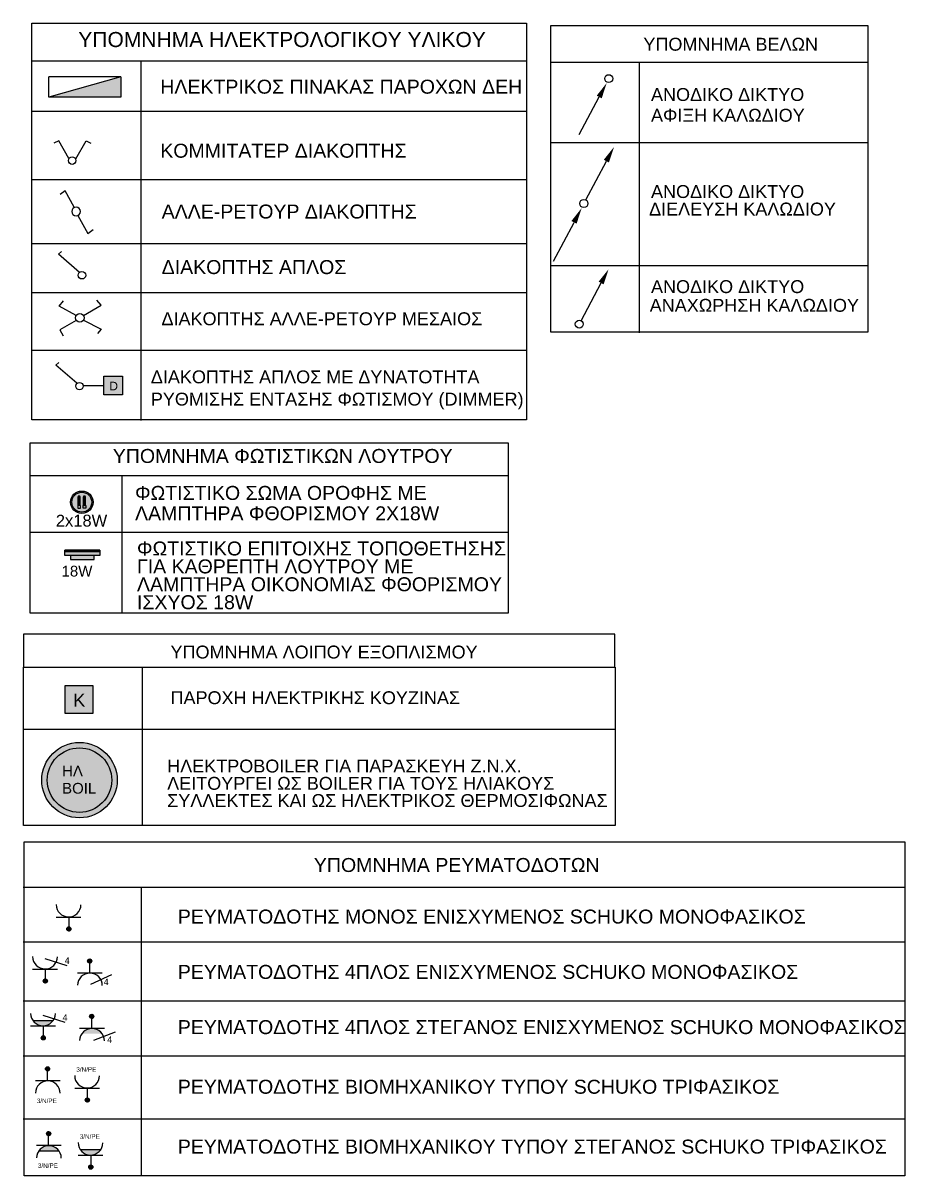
# Model space of a CAD drawing. Header units: metres. Extents: x 0 to 132, y -109 to 310.
# Drawn here: x 113.59 to 121.79, y 189.76 to 200.49 of the extents above; entities that cross this region are included whole.
import ezdxf
from ezdxf.enums import TextEntityAlignment as Align

# ---------------------------------------------------------------- set-up
doc = ezdxf.new("R2010")
doc.units = ezdxf.units.M
doc.header["$LTSCALE"] = 0.036
doc.layers.get('0').update_dxf_attribs({"color": 252})
for name, color, linetype in [('elec fota hatch', 31, 'Continuous'), ('elec text', 20, 'Continuous'), ('electext', 20, 'Continuous'), ('hatch color', 252, 'Continuous'), ('HLEK-SYMBOL', 3, 'Continuous'), ('HLEK_FL001_SYMBOLS', 230, 'Continuous'), ('mihanologika text', 20, 'Continuous'), ('SYMBOLA', 160, 'Continuous')]:
    doc.layers.add(name, color=color, linetype=linetype)
doc.layers.add('electrika', color=160, linetype='Continuous', lineweight=0)
doc.layers.add('electrika paroxes', color=162, linetype='Continuous', lineweight=30)
doc.styles.add('COMU-N', font='arial.ttf')
doc.styles.get("Standard").update_dxf_attribs({"font": 'arial.ttf'})
doc.styles.add('W4MS1', font='arial.ttf')
doc.styles.add('W4MS2', font='W4MS2.shx')

# ---------------------------------------------------------------- blocks, each defined once
blk = doc.blocks.new('gJ6_a14')
at = {"linetype": 'Continuous'}
for p, q in [((-0.1176, 0.1119), (0.113, 0.1119)), ((0, 0.1119), (0, 0))]:
    blk.add_line(p, q, dxfattribs=at)
blk.add_arc((-0.0023, 0.2279), 0.1153, 180, 358.95657, dxfattribs=at)
blk = doc.blocks.new('*X789')
at = {"color": 0}
for p, q in [((15.598, 2.587), (15.737, 2.727)), ((15.598, 2.622), (15.702, 2.727)), ((15.601, 2.607), (15.609, 2.616)), ((15.604, 2.646), (15.605, 2.647)), ((15.605, 2.559), (15.765, 2.719)), ((15.605, 2.577), (15.614, 2.585)), ((15.609, 2.652), (15.618, 2.66)), ((15.611, 2.547), (15.618, 2.554)), ((15.614, 2.621), (15.623, 2.63)), ((15.617, 2.536), (15.789, 2.707)), ((15.618, 2.59), (15.627, 2.599)), ((15.623, 2.665), (15.631, 2.674)), ((15.623, 2.559), (15.631, 2.568)), ((15.627, 2.634), (15.636, 2.643)), ((15.627, 2.528), (15.636, 2.537)), ((15.631, 2.603), (15.64, 2.612)), ((15.633, 2.516), (15.808, 2.691)), ((15.636, 2.678), (15.645, 2.687)), ((15.636, 2.572), (15.645, 2.581)), ((15.64, 2.647), (15.649, 2.656)), ((15.64, 2.541), (15.649, 2.55)), ((15.645, 2.616), (15.654, 2.625)), ((15.645, 2.51), (15.654, 2.519)), ((15.649, 2.691), (15.658, 2.7)), ((15.649, 2.585), (15.658, 2.594)), ((15.653, 2.501), (15.824, 2.672)), ((15.654, 2.66), (15.662, 2.669)), ((15.654, 2.554), (15.662, 2.563)), ((15.658, 2.63), (15.667, 2.638)), ((15.658, 2.523), (15.667, 2.532)), ((15.662, 2.705), (15.671, 2.714)), ((15.662, 2.599), (15.671, 2.607)), ((15.664, 2.494), (15.671, 2.501)), ((15.667, 2.674), (15.676, 2.683)), ((15.667, 2.568), (15.676, 2.577)), ((15.671, 2.643), (15.68, 2.652)), ((15.671, 2.537), (15.68, 2.546)), ((15.676, 2.718), (15.678, 2.721)), ((15.676, 2.489), (15.836, 2.648)), ((15.676, 2.612), (15.685, 2.621)), ((15.676, 2.506), (15.685, 2.515)), ((15.68, 2.687), (15.689, 2.696)), ((15.68, 2.581), (15.689, 2.59)), ((15.685, 2.656), (15.693, 2.665)), ((15.685, 2.55), (15.693, 2.559)), ((15.689, 2.625), (15.698, 2.634)), ((15.689, 2.519), (15.698, 2.528)), ((15.693, 2.7), (15.702, 2.709)), ((15.693, 2.594), (15.702, 2.603)), ((15.693, 2.488), (15.702, 2.497)), ((15.698, 2.669), (15.707, 2.678)), ((15.698, 2.563), (15.707, 2.572)), ((15.702, 2.638), (15.711, 2.647)), ((15.702, 2.532), (15.711, 2.541)), ((15.705, 2.482), (15.843, 2.62)), ((15.707, 2.714), (15.715, 2.722)), ((15.707, 2.607), (15.715, 2.616)), ((15.707, 2.501), (15.715, 2.51)), ((15.711, 2.683), (15.72, 2.691)), ((15.711, 2.577), (15.72, 2.585)), ((15.715, 2.652), (15.724, 2.66)), ((15.715, 2.546), (15.724, 2.554)), ((15.72, 2.727), (15.721, 2.728)), ((15.72, 2.621), (15.729, 2.63)), ((15.72, 2.515), (15.729, 2.523)), ((15.724, 2.696), (15.733, 2.705)), ((15.724, 2.59), (15.733, 2.599)), ((15.724, 2.484), (15.733, 2.493)), ((15.729, 2.665), (15.738, 2.674)), ((15.729, 2.559), (15.738, 2.568)), ((15.733, 2.634), (15.742, 2.643)), ((15.733, 2.528), (15.742, 2.537)), ((15.738, 2.709), (15.746, 2.718)), ((15.738, 2.603), (15.746, 2.612)), ((15.738, 2.497), (15.746, 2.506)), ((15.741, 2.482), (15.842, 2.584)), ((15.742, 2.678), (15.751, 2.687)), ((15.742, 2.572), (15.751, 2.581)), ((15.746, 2.647), (15.755, 2.656)), ((15.746, 2.541), (15.755, 2.55)), ((15.751, 2.722), (15.752, 2.724)), ((15.751, 2.616), (15.76, 2.625)), ((15.751, 2.51), (15.76, 2.519)), ((15.755, 2.691), (15.764, 2.7)), ((15.755, 2.585), (15.764, 2.594)), ((15.76, 2.66), (15.768, 2.669)), ((15.76, 2.554), (15.768, 2.563)), ((15.764, 2.63), (15.773, 2.638)), ((15.764, 2.523), (15.773, 2.532)), ((15.768, 2.705), (15.777, 2.714)), ((15.768, 2.599), (15.777, 2.607)), ((15.768, 2.493), (15.777, 2.501)), ((15.773, 2.674), (15.782, 2.683)), ((15.773, 2.568), (15.782, 2.577)), ((15.777, 2.643), (15.786, 2.652)), ((15.777, 2.537), (15.786, 2.546)), ((15.782, 2.612), (15.791, 2.621)), ((15.782, 2.506), (15.791, 2.515)), ((15.786, 2.687), (15.795, 2.696)), ((15.786, 2.581), (15.795, 2.59)), ((15.791, 2.656), (15.799, 2.665)), ((15.791, 2.55), (15.799, 2.559)), ((15.795, 2.625), (15.804, 2.634)), ((15.795, 2.519), (15.804, 2.528)), ((15.799, 2.594), (15.808, 2.603)), ((15.804, 2.669), (15.813, 2.678)), ((15.804, 2.563), (15.813, 2.572)), ((15.808, 2.638), (15.817, 2.647)), ((15.808, 2.532), (15.817, 2.541)), ((15.813, 2.607), (15.822, 2.616)), ((15.817, 2.577), (15.826, 2.585)), ((15.822, 2.652), (15.83, 2.66)), ((15.822, 2.546), (15.83, 2.554)), ((15.826, 2.621), (15.835, 2.63)), ((15.83, 2.59), (15.839, 2.599)), ((15.835, 2.559), (15.835, 2.56)), ((15.839, 2.634), (15.84, 2.635)), ((15.844, 2.603), (15.844, 2.603))]:
    blk.add_line(p, q, dxfattribs=at)
blk = doc.blocks.new('GJ6_A78')
at = {"layer": 'HLEK-SYMBOL', "color": 0, "linetype": 'Continuous'}
blk.add_circle((0, 0), 0.0989, dxfattribs=at)
at = {"layer": 'HLEK-SYMBOL', "color": 0, "xscale": 0.8, "yscale": 0.8, "zscale": 0.8}
blk.add_blockref('*X789', (-12.576, -2.084), dxfattribs=at)
blk = doc.blocks.new('priza')
at = {"layer": 'HLEK_FL001_SYMBOLS', "rotation": 180}
blk.add_blockref('gJ6_a14', (87.4, -100.495), dxfattribs=at)
at = {"layer": 'HLEK_FL001_SYMBOLS', "xscale": 0.1951472641207488, "yscale": 0.1951472641207488, "zscale": 0.1951472641207488}
blk.add_blockref('GJ6_A78', (87.4, -100.495), dxfattribs=at)
blk = doc.blocks.new('priza tetrapli')
at = {"layer": 'HLEK_FL001_SYMBOLS', "ltscale": 5}
blk.add_line((444.126, -18.901), (444.331, -18.966), dxfattribs=at)
at = {"layer": 'HLEK_FL001_SYMBOLS', "rotation": 180}
blk.add_blockref('priza', (531.53, -119.607), dxfattribs=at)
at = {"layer": 'HLEK_FL001_SYMBOLS', "ltscale": 5}
blk.add_text('4', height=0.06, dxfattribs=at).set_placement((444.31, -18.952))
blk = doc.blocks.new('priza tetrapli stegani')
at = {"layer": 'HLEK_FL001_SYMBOLS', "ltscale": 5}
h = blk.add_hatch(color=256, dxfattribs=at)
h.dxf.hatch_style = 1
h.paths.add_polyline_path([(443.2, -18.99, 0.523538), (443.39, -18.99)])
for p, q in [((443.2, -18.99), (443.39, -18.99)), ((443.294, -18.941), (443.499, -19.007))]:
    blk.add_line(p, q, dxfattribs=at)
at = {"layer": 'HLEK_FL001_SYMBOLS', "rotation": 180}
blk.add_blockref('priza', (530.697, -119.647), dxfattribs=at)
at = {"layer": 'HLEK_FL001_SYMBOLS', "ltscale": 5}
blk.add_text('4', height=0.06, dxfattribs=at).set_placement((443.477, -18.992))
blk = doc.blocks.new('priza biomixaniki')
at = {"layer": 'HLEK_FL001_SYMBOLS', "ltscale": 5}
h = blk.add_hatch(color=256, dxfattribs=at)
h.dxf.hatch_style = 1
h.paths.add_polyline_path([(443.2, -18.353, 0.523538), (443.39, -18.353)])
blk.add_line((443.2, -18.353), (443.39, -18.353), dxfattribs=at)
at = {"layer": 'HLEK_FL001_SYMBOLS', "rotation": 180}
blk.add_blockref('priza', (530.697, -119.011), dxfattribs=at)
at = {"layer": 'HLEK_FL001_SYMBOLS', "ltscale": 5}
blk.add_text('3/N/PE', height=0.042, dxfattribs=at).set_placement((443.195, -18.252))
blk = doc.blocks.new('tetrapli priza')
at = {"layer": 'HLEK_FL001_SYMBOLS', "ltscale": 5}
blk.add_line((479.644, -48.267), (479.839, -48.177), dxfattribs=at)
at = {"layer": 'HLEK_FL001_SYMBOLS'}
blk.add_blockref('priza', (392.234, 52.442), dxfattribs=at)
at = {"layer": 'HLEK_FL001_SYMBOLS', "ltscale": 5}
blk.add_text('4', height=0.06, dxfattribs=at).set_placement((479.764, -48.277))
blk = doc.blocks.new('tetrapli priza stegani')
at = {"layer": 'HLEK_FL001_SYMBOLS', "ltscale": 5}
h = blk.add_hatch(color=256, dxfattribs=at)
h.dxf.hatch_style = 1
h.paths.add_polyline_path([(477.948, -47.453, 0.523538), (477.759, -47.453)])
blk.add_line((477.87, -47.511), (478.071, -47.435), dxfattribs=at)
at = {"layer": 'HLEK_FL001_SYMBOLS'}
blk.add_blockref('priza', (390.451, 53.204), dxfattribs=at)
at = {"layer": 'HLEK_FL001_SYMBOLS', "ltscale": 5}
blk.add_text('4', height=0.06, dxfattribs=at).set_placement((477.994, -47.538))
blk = doc.blocks.new('biomixaniki priza')
at = {"layer": 'HLEK_FL001_SYMBOLS', "ltscale": 5}
h = blk.add_hatch(color=256, dxfattribs=at)
h.dxf.hatch_style = 1
h.paths.add_polyline_path([(461.251, -43.38, 0.523538), (461.061, -43.38)])
blk.add_line((461.251, -43.38), (461.061, -43.38), dxfattribs=at)
at = {"layer": 'HLEK_FL001_SYMBOLS'}
blk.add_blockref('priza', (373.754, 57.277), dxfattribs=at)
at = {"layer": 'HLEK_FL001_SYMBOLS', "ltscale": 5}
blk.add_text('3/N/PE', height=0.042, dxfattribs=at).set_placement((461.054, -43.537))
blk = doc.blocks.new('priza 1 biomizaniki')
at = {"layer": 'HLEK_FL001_SYMBOLS', "rotation": 180}
blk.add_blockref('priza', (552.431, -76.45), dxfattribs=at)
at = {"layer": 'HLEK_FL001_SYMBOLS', "ltscale": 5}
blk.add_text('3/N/PE', height=0.042, dxfattribs=at).set_placement((464.929, 24.309))
blk = doc.blocks.new('biomixaniki priza 1')
at = {"layer": 'HLEK_FL001_SYMBOLS'}
blk.add_blockref('priza', (376.919, 124.932), dxfattribs=at)
at = {"layer": 'HLEK_FL001_SYMBOLS', "ltscale": 5}
blk.add_text('3/N/PE', height=0.042, dxfattribs=at).set_placement((464.219, 24.118))
blk = doc.blocks.new('fota_aplika wc')
at = {"layer": 'elec fota hatch'}
blk.add_hatch(color=256, dxfattribs=at).paths.add_polyline_path([(85.491, -105.358), (85.491, -105.32), (85.166, -105.32), (85.166, -105.358)])
at = {"layer": 'hatch color'}
blk.add_hatch(color=9, dxfattribs=at).paths.add_polyline_path([(85.166, -105.358), (85.166, -105.371), (85.491, -105.371), (85.491, -105.358)])
at = {"layer": 'HLEK_FL001_SYMBOLS'}
blk.add_hatch(color=256, dxfattribs=at).paths.add_polyline_path([(85.438, -105.32), (85.438, -105.283), (85.218, -105.283), (85.218, -105.32)])
for points in [[(85.166, -105.32), (85.491, -105.32), (85.491, -105.371), (85.166, -105.371)], [(85.166, -105.371), (85.491, -105.371), (85.491, -105.358), (85.166, -105.358)], [(85.218, -105.32), (85.438, -105.32), (85.438, -105.283), (85.218, -105.283)]]:
    blk.add_lwpolyline(points, close=True, dxfattribs=at)
blk = doc.blocks.new('fota_spot 2')
at = {"layer": 'elec fota hatch'}
h = blk.add_hatch(dxfattribs=at)
h.set_pattern_fill('', color=256, style=0, pattern_type=0)
h.set_pattern_definition([(0, (84.7259, -104.0989), (0, 1), [])])
edge = h.paths.add_edge_path()
edge.add_arc((85.812, -105.703), 0.12, 90, 90)
at = {"layer": 'HLEK_FL001_SYMBOLS'}
h = blk.add_hatch(color=256, dxfattribs=at)
h.paths.add_polyline_path([(85.677, -105.703, 1), (85.946, -105.703, 1)])
h.paths.add_polyline_path([(85.931, -105.703, 1), (85.692, -105.703, 1)], flags=16)
h = blk.add_hatch(color=11, dxfattribs=at)
h.dxf.hatch_style = 1
h.paths.add_polyline_path([(85.692, -105.703, 1), (85.931, -105.703, 1)])
h.paths.add_polyline_path([(85.767, -105.636, -1), (85.779, -105.636, -1), (85.791, -105.636), (85.791, -105.744), (85.794, -105.744), (85.794, -105.774), (85.764, -105.774), (85.764, -105.744), (85.767, -105.744)], flags=16)
h.paths.add_polyline_path([(85.832, -105.636, -1), (85.844, -105.636, -1), (85.856, -105.636), (85.856, -105.744), (85.859, -105.744), (85.859, -105.774), (85.829, -105.774), (85.829, -105.744), (85.832, -105.744)], flags=16)
for p, q in [((85.767, -105.744), (85.767, -105.636)), ((85.779, -105.744), (85.779, -105.636)), ((85.779, -105.744), (85.779, -105.636)), ((85.791, -105.744), (85.791, -105.636)), ((85.832, -105.744), (85.832, -105.636)), ((85.844, -105.744), (85.844, -105.636)), ((85.844, -105.744), (85.844, -105.636)), ((85.856, -105.744), (85.856, -105.636))]:
    blk.add_line(p, q, dxfattribs=at)
for points in [[(85.764, -105.774), (85.794, -105.774), (85.794, -105.744), (85.764, -105.744)], [(85.859, -105.774), (85.829, -105.774), (85.829, -105.744), (85.859, -105.744)]]:
    blk.add_lwpolyline(points, close=True, dxfattribs=at)
for radius in [0.135, 0.12]:
    blk.add_circle((85.812, -105.703), radius, dxfattribs=at)
for centre in [(85.773, -105.636), (85.785, -105.636), (85.838, -105.636), (85.85, -105.636)]:
    blk.add_arc(centre, 0.006, 0, 180, dxfattribs=at)
blk = doc.blocks.new('gJ6_a28')
at = {"layer": 'HLEK-SYMBOL', "color": 0, "linetype": 'Continuous'}
for p, q in [((-0.67, 0), (-0.67, 0.19)), ((-0.67, 0.19), (0, 0.19)), ((-0.67, 0), (0, 0.19)), ((0, 0.19), (0, 0)), ((-0.67, 0), (0, 0))]:
    blk.add_line(p, q, dxfattribs=at)
at = {"layer": 'HLEK-SYMBOL', "color": 0}
blk.add_solid([(-0.67, 0.19), (0, 0.19), (-0.67, 0)], dxfattribs=at)
at = {"layer": 'HLEK-SYMBOL', "color": 0, "style": 'W4MS2', "flags": 8}
blk.add_attdef('NODE_NUMBER', (0.018, 0.091), '', height=0.1, dxfattribs=at)
blk.add_attdef('NODE_NUMBER', (0.018, 0.091), '', height=0.1, dxfattribs=at)
blk = doc.blocks.new('gJ6_a3')
at = {"linetype": 'Continuous'}
for p, q in [((-0.111, 0.187), (-0.059, 0.209)), ((-0.024, 0.034), (-0.111, 0.187)), ((0.023, -0.035), (0.12, -0.2)), ((0.12, -0.2), (0.061, -0.224))]:
    blk.add_line(p, q, dxfattribs=at)
blk.add_circle((0, 0), 0.0405, dxfattribs=at)
blk = doc.blocks.new('gJ6_a2')
at = {"linetype": 'Continuous'}
for p, q in [((-0.125, 0.22), (-0.172, 0.198)), ((-0.03, 0.056), (-0.125, 0.22)), ((0.033, 0.052), (0.13, 0.22)), ((0.13, 0.22), (0.174, 0.198))]:
    blk.add_line(p, q, dxfattribs=at)
blk.add_circle((0, 0.035), 0.0353, dxfattribs=at)
blk = doc.blocks.new('gJ6_a1')
at = {"linetype": 'Continuous'}
for p, q in [((-0.219, 0.23), (-0.191, 0.254)), ((-0.024, 0.061), (-0.219, 0.23))]:
    blk.add_line(p, q, dxfattribs=at)
blk.add_circle((0, 0.034), 0.0349, dxfattribs=at)
blk = doc.blocks.new('gJ6_a4')
at = {"linetype": 'Continuous'}
for p, q in [((-0.112, 0.188), (-0.167, 0.157)), ((-0.025, 0.036), (-0.112, 0.188)), ((0.021, 0.035), (0.108, 0.192)), ((0.108, 0.192), (0.158, 0.152)), ((-0.023, -0.033), (-0.107, -0.199)), ((0.022, -0.034), (0.119, -0.198)), ((-0.107, -0.199), (-0.147, -0.164)), ((0.119, -0.198), (0.163, -0.159))]:
    blk.add_line(p, q, dxfattribs=at)
blk.add_circle((-0.001, 0.001), 0.0405, dxfattribs=at)
blk = doc.blocks.new('dimmer')
at = {"layer": 'HLEK_FL001_SYMBOLS'}
blk.add_hatch(color=11, dxfattribs=at).paths.add_polyline_path([(2263.758, 1291.699), (2263.543, 1291.699), (2263.543, 1291.484), (2263.758, 1291.484)])
blk.add_lwpolyline([(2263.543, 1291.699), (2263.758, 1291.699), (2263.758, 1291.484), (2263.543, 1291.484)], close=True, dxfattribs=at)
blk.add_text('D', height=0.1, dxfattribs=at).set_placement((2263.606, 1291.536))
blk = doc.blocks.new('dimmer1')
at = {"layer": 'HLEK_FL001_SYMBOLS'}
blk.add_line((2318.161, 1255.993), (2317.968, 1255.993), dxfattribs=at)
at = {"layer": 'HLEK_FL001_SYMBOLS', "xscale": 0.8000000000000114, "yscale": 0.8000000000000114, "zscale": 0.8000000000000114}
blk.add_blockref('dimmer', (507.327, 222.723), dxfattribs=at)
blk = doc.blocks.new('electroboiler')
at = {"layer": 'HLEK_FL001_SYMBOLS'}
h = blk.add_hatch(color=256, dxfattribs=at)
h.paths.add_polyline_path([(2321.663, 1205.602, 1), (2322.366, 1205.602, 1)])
h.paths.add_polyline_path([(2322.314, 1205.602, -1), (2321.714, 1205.602, -1)], flags=16)
blk.add_hatch(color=11, dxfattribs=at).paths.add_polyline_path([(2322.314, 1205.602, 1), (2321.714, 1205.602, 1)])
for radius in [0.351, 0.3]:
    blk.add_circle((2322.014, 1205.602), radius, dxfattribs=at)
for s, p in [('ΗΛ', (2321.852, 1205.637)), ('ΒΟΙL', (2321.852, 1205.476))]:
    blk.add_text(s, height=0.1, dxfattribs=at).set_placement(p)
blk = doc.blocks.new('paroxi kouzinas')
at = {"layer": 'HLEK_FL001_SYMBOLS'}
blk.add_hatch(color=11, dxfattribs=at).paths.add_polyline_path([(2284.1834, 1256.7235), (2284.0114, 1256.7235), (2284.0114, 1256.5516), (2284.1834, 1256.5516)])
blk.add_lwpolyline([(2284.0114, 1256.7235), (2284.1834, 1256.7235), (2284.1834, 1256.5516), (2284.0114, 1256.5516)], close=True, dxfattribs=at)
blk.add_text('K', height=0.08, dxfattribs=at).set_placement((2284.0616, 1256.5929))
blk = doc.blocks.new('gY1_a5')
at = {"layer": 'SYMBOLA', "color": 0}
blk.add_line((-0.394, -0.744), (-0.127, -0.244), dxfattribs=at)
blk.add_lwpolyline([(-0.127, -0.244, 0.075, 0, 0), (-0.028, -0.059, 0, 0, 0)], format="xyseb", dxfattribs=at)
blk.add_circle((0, 0), 0.0525, dxfattribs=at)
blk = doc.blocks.new('gY1_a1')
at = {"layer": 'SYMBOLA', "color": 0}
for p, q in [((0.025, 0.046), (0.291, 0.547)), ((-0.394, -0.744), (-0.127, -0.244))]:
    blk.add_line(p, q, dxfattribs=at)
for points in [[(0.291, 0.547, 0.075, 0, 0), (0.391, 0.732, 0, 0, 0)], [(-0.127, -0.244, 0.075, 0, 0), (-0.028, -0.059, 0, 0, 0)]]:
    blk.add_lwpolyline(points, format="xyseb", dxfattribs=at)
blk.add_circle((0, 0), 0.0525, dxfattribs=at)
blk = doc.blocks.new('gY1_a6')
at = {"layer": 'SYMBOLA', "color": 0}
blk.add_line((0.025, 0.046), (0.291, 0.547), dxfattribs=at)
blk.add_lwpolyline([(0.291, 0.547, 0.075, 0, 0), (0.391, 0.732, 0, 0, 0)], format="xyseb", dxfattribs=at)
blk.add_circle((0, 0), 0.0525, dxfattribs=at)

msp = doc.modelspace()

# ---------------------------------------------------------------- linework, layer by layer
at = {"layer": 'elec text'}
for p, q in [((113.657, 196.276), (118.097, 196.276)), ((114.506, 196.279), (114.506, 194.998)), ((113.657, 195.75), (118.097, 195.75))]:
    msp.add_line(p, q, dxfattribs=at)
msp.add_lwpolyline([(113.652, 196.579), (118.1, 196.579), (118.1, 194.994), (113.652, 194.994)], close=True, dxfattribs=at)
at = {"layer": 'electext'}
for p, q in [((113.665, 200.136), (118.269, 200.136)), ((114.681, 200.139), (114.681, 196.787)), ((113.665, 199.666), (118.269, 199.666)), ((113.665, 199.032), (118.269, 199.032)), ((113.665, 198.434), (118.269, 198.434)), ((113.665, 197.979), (118.269, 197.979)), ((113.665, 197.444), (118.269, 197.444)), ((114.694, 194.492), (114.694, 193.019)), ((113.59, 193.915), (119.095, 193.915)), ((113.586, 192.445), (121.791, 192.445)), ((114.685, 192.445), (114.685, 189.757)), ((113.586, 191.935), (121.791, 191.935)), ((113.586, 191.386), (121.791, 191.386)), ((113.586, 190.876), (121.791, 190.876)), ((113.586, 190.287), (121.791, 190.287))]:
    msp.add_line(p, q, dxfattribs=at)
for points in [[(113.669, 200.487), (118.269, 200.487), (118.269, 196.795), (113.669, 196.795)], [(113.59, 194.491), (119.092, 194.491), (119.092, 194.8), (113.59, 194.8)], [(113.59, 194.491), (119.094, 194.491), (119.094, 193.018), (113.59, 193.018)], [(113.596, 192.867), (121.791, 192.867), (121.791, 189.757), (113.596, 189.757)]]:
    msp.add_lwpolyline(points, close=True, dxfattribs=at)
at = {"layer": 'mihanologika text'}
for p, q in [((118.497, 200.124), (121.441, 200.124)), ((119.318, 200.124), (119.318, 197.603)), ((118.497, 199.374), (121.441, 199.374)), ((118.497, 198.231), (121.441, 198.231))]:
    msp.add_line(p, q, dxfattribs=at)
msp.add_lwpolyline([(118.497, 200.464), (121.447, 200.464), (121.447, 197.609), (118.497, 197.609)], close=True, dxfattribs=at)

# ---------------------------------------------------------------- block references
at = {"layer": 'electrika'}
for name, p, xscale, yscale, zscale in [('gY1_a5', (119.036, 199.97), 0.6999999999998181, 0.6999999999998181, 0.6999999999998181), ('gY1_a1', (118.804, 198.808), 0.7199999999997999, 0.7199999999997999, 0.7199999999997999), ('paroxi kouzinas', (-3312.039, -1690.765), 1.5, 1.5, 1.5)]:
    msp.add_blockref(name, p, dxfattribs=dict(at, xscale=xscale, yscale=yscale, zscale=zscale))
at = {"layer": 'electrika paroxes', "xscale": 0.6999999999998181, "yscale": 0.6999999999998181, "zscale": 0.6999999999998181}
msp.add_blockref('gY1_a6', (118.761, 197.685), dxfattribs=at)
at = {"layer": 'HLEK_FL001_SYMBOLS'}
for name, p, rotation in [('gJ6_a28', (113.826, 199.986), 180), ('gJ6_a4', (114.115, 197.744), 90), ('fota_aplika wc', (199.465, 90.211), 180), ('priza', (201.412, 91.56), 180)]:
    msp.add_blockref(name, p, dxfattribs=dict(at, rotation=rotation))
for name, p in [('gJ6_a2', (114.043, 199.172)), ('gJ6_a1', (114.134, 198.106)), ('gJ6_a1', (114.111, 197.074)), ('dimmer1', (-2203.823, -1058.883)), ('electroboiler', (-2207.903, -1012.161)), ('priza tetrapli', (-330.337, 210.683)), ('priza tetrapli', (-330.337, 210.683)), ('tetrapli priza', (-365.428, 239.81)), ('priza tetrapli stegani', (-329.523, 210.194)), ('tetrapli priza stegani', (-363.626, 238.533)), ('biomixaniki priza 1', (-350.505, 166.317)), ('priza 1 biomizaniki', (-350.847, 166.418)), ('biomixaniki priza', (-347.33, 233.369)), ('priza biomixaniki', (-329.081, 208.355))]:
    msp.add_blockref(name, p, dxfattribs=at)
at = {"layer": 'HLEK_FL001_SYMBOLS', "xscale": -1, "rotation": 58.82811736932452}
msp.add_blockref('gJ6_a3', (114.079, 198.734), dxfattribs=at)
at = {"layer": 'HLEK_FL001_SYMBOLS', "xscale": 0.7717437288956717, "yscale": 0.7717437288956717, "zscale": 0.7717437288956717}
msp.add_blockref('fota_spot 2', (47.908, 277.603), dxfattribs=at)

# ---------------------------------------------------------------- texts
at = {"layer": 'elec text', "style": 'W4MS1'}
msp.add_text('ΔΙΑΚΟΠΤΗΣ ΑΛΛΕ-ΡΕΤΟΥΡ ΜΕΣΑΙΟΣ', height=0.12, dxfattribs=at).set_placement((114.874, 197.735), align=Align.MIDDLE_LEFT)
at = {"layer": 'elec text'}
for s, style, p in [('YΠΟΜΝΗΜΑ ΦΩΤΙΣΤΙΚΩΝ ΛΟΥΤΡΟΥ', 'COMU-N', (114.421, 196.393)), ('ΦΩΤΙΣΤΙΚΟ ΣΩΜΑ ΟΡΟΦΗΣ ΜΕ', 'W4MS1', (114.628, 196.049)), ('ΛΑΜΠΤΗΡΑ ΦΘΟΡΙΣΜΟΥ 2X18W', 'W4MS1', (114.628, 195.859)), ('ΦΩΤΙΣΤΙΚΟ ΕΠΙΤΟΙΧΗΣ ΤΟΠΟΘΕΤΗΣΗΣ ', 'W4MS1', (114.646, 195.532)), ('ΓΙΑ ΚΑΘΡΕΠΤΗ ΛΟΥΤΡΟΥ ΜΕ ', 'W4MS1', (114.646, 195.365)), ('ΛΑΜΠΤΗΡΑ ΟΙΚΟΝΟΜΙΑΣ ΦΘΟΡΙΣΜΟΥ ', 'W4MS1', (114.646, 195.199)), ('ΙΣΧΥΟΣ 18W', 'W4MS1', (114.646, 195.032))]:
    msp.add_text(s, height=0.13, dxfattribs=dict(at, style=style)).set_placement(p)
msp.add_text('2x18W', height=0.11, dxfattribs=at).set_placement((113.891, 195.801))
at = {"layer": 'elec text', "ltscale": 0.3}
msp.add_text('18W', height=0.1, dxfattribs=at).set_placement((113.944, 195.336))
at = {"layer": 'electext'}
for s, p in [('ΔΙΑΚΟΠΤΗΣ ΑΠΛΟΣ ΜΕ ΔΥΝΑΤΟΤΗΤA', (114.775, 197.194)), ('ΡΥΘΜΙΣΗΣ ΕΝΤΑΣΗΣ ΦΩΤΙΣΜΟΥ (DIMMER)', (114.775, 196.987))]:
    msp.add_text(s, height=0.12, dxfattribs=at).set_placement(p, align=Align.MIDDLE_LEFT)
for s, p in [('ΥΠΟΜΝΗΜΑ ΛΟΙΠΟΥ ΕΞΟΠΛΙΣΜΟΥ', (114.958, 194.573)), ('ΠΑΡΟΧΗ ΗΛΕΚΤΡΙΚΗΣ ΚΟΥΖΙΝΑΣ', (114.958, 194.148)), ('ΗΛΕΚΤΡΟBOILER ΓΙΑ ΠΑΡΑΣΚΕΥΗ Ζ.Ν.Χ.', (114.927, 193.512)), ('ΛΕΙΤΟΥΡΓΕΙ ΩΣ BOILER ΓΙΑ ΤΟΥΣ ΗΛΙΑΚΟΥΣ', (114.927, 193.351)), ('ΣΥΛΛΕΚΤΕΣ ΚΑΙ ΩΣ ΗΛΕΚΤΡΙΚΟΣ ΘΕΡΜΟΣΙΦΩΝΑΣ', (114.927, 193.191))]:
    msp.add_text(s, height=0.12, dxfattribs=at).set_placement(p)
at = {"layer": 'electext', "attachment_point": 1}
for s, insert, char_height, width in [('{\\fArial|b0|i0|c161|p34;ΥΠΟΜΝΗΜΑ ΗΛΕΚΤΡΟΛΟΓΙΚΟΥ ΥΛΙΚΟΥ}', (114.1, 200.404), 0.14, 7.31928), ('{\\fArial|b0|i0|c161|p34;ΗΛΕΚΤΡΙΚΟΣ ΠΙΝΑΚΑΣ ΠΑΡΟΧΩΝ ΔΕΗ}', (114.863, 199.96), 0.13, 7.12633), ('{\\fArial|b0|i0|c161|p34;KOMMITATEΡ ΔΙΑΚΟΠΤΗΣ}', (114.863, 199.364), 0.13, 7.12633), ('{\\fArial|b0|i0|c161|p34;ΑΛΛΕ-ΡΕΤΟΥΡ ΔΙΑΚΟΠΤΗΣ}', (114.876, 198.798), 0.13, 7.12633), ('{\\fArial|b0|i0|c161|p34;ΔΙΑΚΟΠΤΗΣ ΑΠΛΟΣ}', (114.876, 198.281), 0.13, 7.12633), ('ΥΠΟΜΝΗΜΑ ΡΕΥΜΑΤΟΔΟΤΩΝ', (116.292, 192.716), 0.13, 7.12633), ('ΡΕΥΜΑΤΟΔΟΤΗΣ MONOΣ ΕΝΙΣΧΥΜΕΝΟΣ SCHUKO MONOΦΑΣΙΚΟΣ', (115.026, 192.236), 0.13, 7.12633), ('ΡΕΥΜΑΤΟΔΟΤΗΣ 4ΠΛΟΣ ΕΝΙΣΧΥΜΕΝΟΣ SCHUKO ΜΟΝΟΦΑΣΙΚΟΣ', (115.026, 191.721), 0.13, 7.12633), ('ΡΕΥΜΑΤΟΔΟΤΗΣ 4ΠΛΟΣ ΣΤΕΓΑΝΟΣ ΕΝΙΣΧΥΜΕΝΟΣ SCHUKO ΜΟΝΟΦΑΣΙΚΟΣ', (115.026, 191.207), 0.13, 7.12633), ('ΡΕΥΜΑΤΟΔΟΤΗΣ BIOMHXANIKOY TYΠΟΥ SCHUKO ΤΡΙΦΑΣΙΚΟΣ', (115.026, 190.652), 0.13, 7.12633), ('ΡΕΥΜΑΤΟΔΟΤΗΣ BIOMHXANIKOY TYΠΟΥ ΣΤΕΓΑΝΟΣ SCHUKO ΤΡΙΦΑΣΙΚΟΣ', (115.026, 190.095), 0.13, 7.12633)]:
    msp.add_mtext(s, dxfattribs=dict(at, insert=insert, char_height=char_height, width=width))
at = {"layer": 'mihanologika text'}
for s, p in [('ΥΠΟΜΝΗΜΑ ΒΕΛΩΝ', (119.358, 200.23)), ('ΑΝΟΔΙΚΟ ΔΙΚΤΥΟ ', (119.429, 199.762)), ('ΑΦΙΞΗ ΚΑΛΩΔΙΟΥ', (119.429, 199.569)), ('ΑΝΟΔΙΚΟ ΔΙΚΤΥΟ ', (119.429, 198.859)), ('ΔΙΕΛΕΥΣΗ ΚΑΛΩΔΙΟΥ', (119.411, 198.696)), ('ΑΝΟΔΙΚΟ ΔΙΚΤΥΟ ', (119.429, 197.974)), ('ΑΝΑΧΩΡΗΣΗ ΚΑΛΩΔΙΟΥ', (119.417, 197.8))]:
    msp.add_text(s, height=0.12, dxfattribs=at).set_placement(p)

doc.saveas('drawing.dxf')
